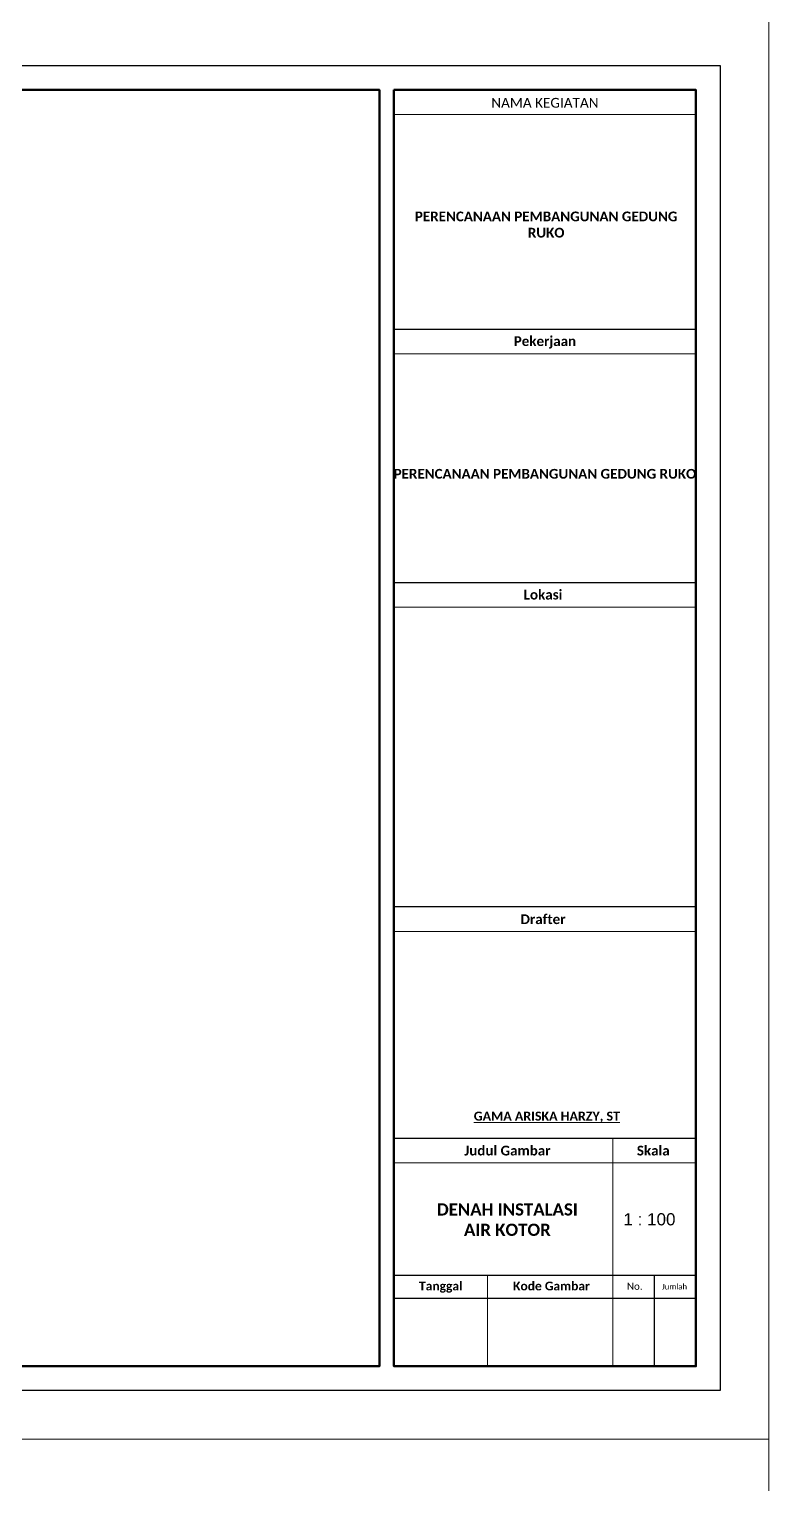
# Model space of a CAD drawing. Header units: centimetres. Extents: x 134057 to 145613, y 5028 to 39996.
# Drawn here: x 142801 to 144755, y 28402 to 32243 of the extents above; entities that cross this region are included whole.
import ezdxf

# ---------------------------------------------------------------- set-up
doc = ezdxf.new("R2010")
doc.units = ezdxf.units.CM
for name, color, linetype, lineweight in [('a. line t', 7, 'Continuous', 50), ('Kertas', 252, 'Continuous', 20), ('Legenda', 252, 'Continuous', 20)]:
    doc.layers.add(name, color=color, linetype=linetype, lineweight=lineweight)
doc.styles.get("Standard").update_dxf_attribs({"font": 'arial.ttf'})

msp = doc.modelspace()

# ---------------------------------------------------------------- linework, layer by layer
at = {"layer": 'Kertas'}
for points in [[(139416.657, 32339.904), (144754.972, 32339.904), (144754.972, 28519.471), (139416.657, 28519.471)], [(139416.657, 28519.471), (144754.972, 28519.471), (144754.972, 24699.039), (139416.657, 24699.039)]]:
    msp.add_lwpolyline(points, close=True, dxfattribs=at)
at = {"layer": 'Legenda', "color": 1, "lineweight": 20}
for p, q in [((144562.021, 32018.318), (143764.489, 32018.318)), ((144562.021, 31386.028), (143764.489, 31386.028)), ((144562.718, 30716.918), (143765.187, 30716.918)), ((144562.718, 29860.767), (143765.187, 29860.767)), ((144342.395, 29313.815), (144342.395, 28712.422)), ((143764.489, 29249.497), (144562.021, 29249.497)), ((144011.78, 28951.809), (144011.78, 28712.422))]:
    msp.add_line(p, q, dxfattribs=at)
at = {"layer": 'Legenda', "color": 1, "lineweight": 30}
for p, q in [((144562.021, 31450.345), (143764.489, 31450.345)), ((144562.718, 30781.235), (143765.187, 30781.235)), ((144562.718, 29925.084), (143765.187, 29925.084)), ((144562.021, 29313.815), (143764.489, 29313.815)), ((144562.021, 28951.809), (143764.489, 28951.809)), ((144452.208, 28951.809), (144452.208, 28712.422)), ((144562.021, 28891.03), (143764.489, 28891.03))]:
    msp.add_line(p, q, dxfattribs=at)
at = {"layer": 'Legenda', "color": 5, "lineweight": 30}
msp.add_lwpolyline([(139609.608, 32146.952), (144626.338, 32146.952), (144626.338, 28648.105), (139609.608, 28648.105)], close=True, dxfattribs=at)
at = {"layer": 'Legenda', "color": 1, "lineweight": 50}
for points in [[(139673.925, 32082.635), (143725.899, 32082.635), (143725.899, 28712.422), (139673.925, 28712.422)], [(143764.489, 32082.635), (144562.021, 32082.635), (144562.021, 28712.422), (143764.489, 28712.422)]]:
    msp.add_lwpolyline(points, close=True, dxfattribs=at)

# ---------------------------------------------------------------- texts
at = {"layer": 'a. line t', "color": 2}
msp.add_text('1 : 100', height=32.1585, dxfattribs=at).set_placement((144370.758, 29084.315))
at = {"layer": 'a. line t', "color": 2, "lineweight": 20, "attachment_point": 5}
for s, insert, char_height, width in [('{\\fCandara|b0|i0|c0|p34;NAMA KEGIATAN}', (144163.255, 32048.685), 25.72682, 797.53136), ('{\\fCandara|b1|i0|c0|p34;PERENCANAAN PEMBANGUNAN GEDUNG RUKO}', (144166.524, 31727.12), 25.72682, 697.36613), ('{\\fCandara|b1|i0|c0|p34;Pekerjaan}', (144163.255, 31416.01), 25.72682, 797.53136), ('{\\fCandara|b1|i0|c0|p34;PERENCANAAN PEMBANGUNAN GEDUNG RUKO }', (144163.255, 31068.914), 25.72682, 797.53136), ('{\\fCandara|b1|i0|c0|p34;Lokasi}', (144158.138, 30749.782), 25.72682, 797.53136), ('{\\fCandara|b1|i0|c0|p34;Drafter}', (144158.138, 29892.681), 25.72682, 797.53136), ('{\\fCandara|b1|i0|c0|p34;\\LGAMA ARISKA HARZY, ST}', (144168.373, 29370.284), 23.8863, 895.99202), ('{\\fCandara|b1|i0|c0|p34;Judul Gambar}', (144064.231, 29281.656), 25.72682, 527.39977), ('{\\fCandara|b1|i0|c0|p34;Skala}', (144449.481, 29281.656), 25.72682, 270.13159)]:
    msp.add_mtext(s, dxfattribs=dict(at, insert=insert, char_height=char_height, width=width))
at = {"layer": 'a. line t', "color": 2, "lineweight": 15, "insert": (144063.991, 29099.344), "char_height": 32.15852, "width": 432.79723, "attachment_point": 5}
msp.add_mtext('{\\fCandara|b1|i0|c0|p34;DENAH INSTALASI AIR KOTOR}', dxfattribs=at)
at = {"layer": 'a. line t', "color": 2, "attachment_point": 1}
for s, insert, char_height, width in [('{\\fCandara|b1|i0|c0|p34;Tanggal}', (143830.604, 28935.734), 23.15414, 405.10216), ('{\\fCandara|b1|i0|c0|p34;Kode Gambar}', (144079.113, 28935.734), 23.15414, 405.10216), ('{\\fCandara|b0|i0|c0|p34;No.}', (144380.111, 28932.732), 18.52331, 39.33731), ('{\\fCandara|b0|i0|c0|p34;Jumlah}', (144472.432, 28929.878), 14.81865, 70.40205)]:
    msp.add_mtext(s, dxfattribs=dict(at, insert=insert, char_height=char_height, width=width))

doc.saveas('drawing.dxf')
